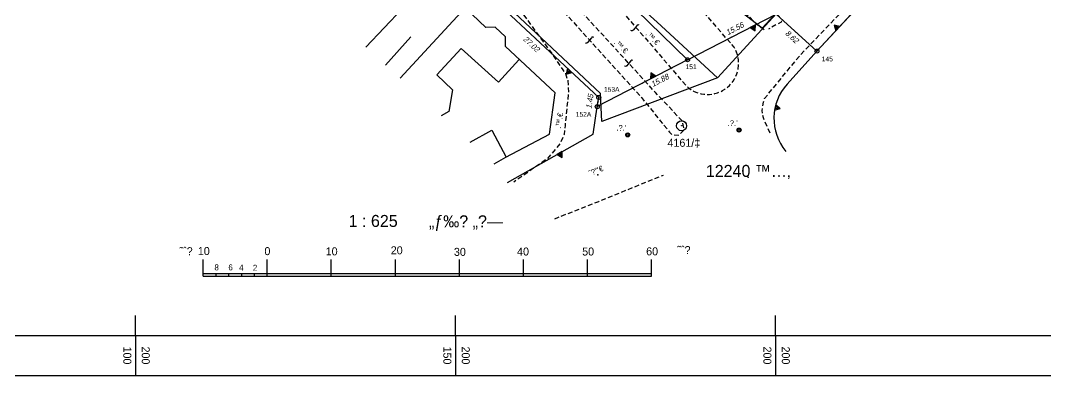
# Model space of a CAD drawing. Header units: millimetres. Extents: x 199460 to 200356, y 746544 to 746866.
# Drawn here: x 200082.1 to 200242.2, y 746543.8 to 746599.2 of the extents above; entities that cross this region are included whole.
import ezdxf
from ezdxf.enums import TextEntityAlignment as Align

# ---------------------------------------------------------------- set-up
doc = ezdxf.new("R2010")
doc.units = ezdxf.units.MM
doc.header["$LTSCALE"] = 3
doc.linetypes.add('DASHED2', pattern=[0.375, 0.25, -0.125])
doc.linetypes.add('HIDDEN', pattern=[0.375, 0.25, -0.125])
for name, color, linetype in [('C1609_1', 52, 'Continuous'), ('C1611_1', 6, 'Continuous'), ('C1615', 2, 'Continuous'), ('C1650', 7, 'Continuous'), ('C1650_0_1', 1, 'Continuous'), ('C1656', 7, 'Continuous'), ('C1660_1', 240, 'Continuous'), ('C1666', 1, 'Continuous'), ('C1680', 7, 'Continuous'), ('C1685', 5, 'Continuous'), ('C1687', 14, 'Continuous'), ('C1690', 7, 'Continuous'), ('M2200', 80, 'Continuous'), ('M2401', 9, 'Continuous'), ('M2404', 9, 'DASHED2'), ('M2603', 9, 'Continuous'), ('M2605', 9, 'Continuous'), ('M4402', 9, 'Continuous')]:
    doc.layers.add(name, color=color, linetype=linetype)
doc.styles.add('HANIT_TEXT', font='hebtxt')
doc.styles.add('HEBTEXT', font='HEBTXT.SHX')
doc.styles.add('HEBTXT', font='hebtxt')
doc.styles.add('HEBTXT2', font='HEBTXT')
doc.styles.add('TAZAR_HEBTXT', font='HEBTXT')
doc.styles.add('TRHEBTXT', font='hebtxt.shx')

# ---------------------------------------------------------------- blocks, each defined once
blk = doc.blocks.new('GUSHHORZ')
for points in [[(-10, -10), (650, -10), (650, 490), (-10, 490)], [(0, 0), (640, 0), (640, 480), (0, 480)]]:
    blk.add_lwpolyline(points, close=True)
blk = doc.blocks.new('SCL625')
at = {"layer": 'C1680'}
for p, q in [((-63.00623434921772, 24.81620013510383), (-63.00623434921772, 29.01620013510365)), ((-63.00623434921772, 24.81620013510383), (-63.00623434921772, 29.01620013510365)), ((-47.00623434921772, 24.81620013510383), (-47.00623434921772, 29.01620013510365)), ((-31.00623434921772, 24.81620013510383), (-31.00623434921772, 29.01620013510365)), ((-15.00623434921772, 24.81620013510383), (-15.00623434921772, 29.01620013510365)), ((0.9937656507822794, 24.81620013510383), (0.9937656507822794, 29.01620013510365)), ((16.99376565078228, 24.81620013510383), (16.99376565078228, 29.01620013510365)), ((32.99376565078228, 24.81620013510383), (32.99376565078228, 29.01620013510365)), ((48.99376565078228, 24.81620013510383), (48.99376565078228, 29.01620013510365)), ((-63.00623434921772, 25.51620013510365), (48.99376565078228, 25.51620013510365)), ((-63.00623434921772, 24.81620013510383), (48.99376565078228, 24.81620013510383)), ((-59.80623434921772, 24.81620013510383), (-59.80623434921772, 25.51620013510365)), ((-56.60623434921771, 24.81620013510383), (-56.60623434921771, 25.51620013510365)), ((-53.40623434921771, 24.81620013510383), (-53.40623434921771, 25.51620013510365)), ((-50.20623434921771, 24.81620013510383), (-50.20623434921771, 25.51620013510365)), ((-47.00623434921772, 24.81620013510383), (-47.00623434921772, 25.51620013510365))]:
    blk.add_line(p, q, dxfattribs=at)
at = {"layer": 'C1680', "style": 'HEBTEXT'}
for s, height, p in [('1 : 625', 3, (-26.67807728652861, 37.12443142963139)), ('„ƒ‰\x8e „\x90—', 3, (-6.601113938075287, 37.02774274983949)), ('0', 2, (-47.72991882216997, 30.08532468277531)), ('10', 2, (-32.40982892556276, 30.02578901170318)), ('20', 2, (-16.14696488878463, 30.28360937988873)), ('30', 2, (-0.3554883189088069, 29.89512421678774)), ('40', 2, (15.43598904460072, 29.98618233424168)), ('50 ', 2, (31.69885308137885, 29.98618233424168)), ('60', 2, (47.69446811192231, 30.0357535085318)), ('8', 1.5, (-60.23669549882481, 26.26832157081481)), ('6', 1.5, (-56.74249288454939, 26.27141835085604)), ('4', 1.5, (-54.04794307003846, 26.22804073678822)), ('2', 1.5, (-50.62939447217951, 26.16082287099243))]:
    blk.add_text(s, height=height, dxfattribs=at).set_placement(p)
for s, p in [('˜ˆ\x8e', (-65.67490059988432, 30.05629147094714)), ('10', (-61.39746716849095, 30.10350789722543)), ('˜ˆ\x8e', (58.78687683674156, 30.33069131964839))]:
    blk.add_text(s, height=2, dxfattribs=at).set_placement(p, align=Align.RIGHT)
blk = doc.blocks.new('C1690')
blk.add_lwpolyline([(0.2109170022299525, 1.2313991212561, 0.4142135623730951), (-0.1192575931622262, 0.772068372712515), (0.0070460243564519, 0), (0.1542380995356956, -0.7744655475765754, -0.4142135623730951), (-0.1634102954749075, -1.242546199972279)], format="xyb")
blk = doc.blocks.new('C1656')
at = {"color": 255}
blk.add_circle((0, 0), 0.05, dxfattribs=at)
at = {"style": 'HEBTXT2'}
blk.add_attdef('TEXT', text='', height=3, dxfattribs=at).set_placement((0, 1.312230307143181), align=Align.MIDDLE)
blk = doc.blocks.new('M2401_P')
blk.add_point((0, 0))
at = {"style": 'HANIT_TEXT', "flags": 1}
blk.add_attdef('NAME', text='', height=1, dxfattribs=at).set_placement((0, 1), align=Align.BOTTOM_CENTER)
for tag, p in [('HEIGHT', (0, -1)), ('MARK', (0, -2.5))]:
    blk.add_attdef(tag, text='', height=1.5, dxfattribs=at).set_placement(p, align=Align.TOP_CENTER)
blk = doc.blocks.new('M2404_P')
at = {"style": 'HANIT_TEXT'}
blk.add_attdef('NAME', text='', height=1.388888888888888, dxfattribs=at).set_placement((-2.328306e-10, 0.5), align=Align.BOTTOM_CENTER)
blk.add_attdef('HEIGHT', text='', height=1.599999999999999, dxfattribs=at).set_placement((-2.328306e-10, -1), align=Align.TOP_CENTER)
at = {"style": 'HANIT_TEXT', "flags": 1}
blk.add_attdef('MARK', text='', height=1.599999999999999, dxfattribs=at).set_placement((0, -2.999999999767169), align=Align.TOP_CENTER)
blk = doc.blocks.new('C1609')
blk.add_circle((0, 0), 0.04)
at = {"style": 'HEBTXT', "width": 10}
blk.add_attdef('CROSS', text='', height=1.4, dxfattribs=at).set_placement((0, 1.5), align=Align.CENTER)
at = {"style": 'HEBTXT'}
for tag in ['LEGAL_LENGTH', 'RADIUS']:
    blk.add_attdef(tag, text='', height=1.4, dxfattribs=at).set_placement((0, 1.5), align=Align.CENTER)
at = {"style": 'HEBTXT', "oblique": 12}
blk.add_attdef('CALC_LENGTH', text='', height=1.4, dxfattribs=at).set_placement((0, -1.5), align=Align.TOP_CENTER)
at = {"style": 'HEBTXT', "flags": 1}
for tag, p in [('LINE_NAME', (0, -4)), ('TOPO', (0, -5.5)), ('COMMENT', (0, -7))]:
    blk.add_attdef(tag, text='', height=1, dxfattribs=at).set_placement(p, align=Align.MIDDLE_CENTER)
blk = doc.blocks.new('C1650_PLT')
for p, q in [((-0.04311719935372459, 1.134967032846477), (-0.4041769997362633, -4.400064535298176e-05)), ((-5.350092488312317e-17, 1.210260043551027), (-6.086124371957014e-16, -4.400064535303727e-05)), ((0.03945581444525331, 1.121762100508451), (0.3744068084695465, -4.400064535309278e-05))]:
    blk.add_line(p, q)
blk.add_lwpolyline([(0.7500000000000001, -4.400064535314829e-05), (2.010226348134657e-18, 1.298994105031305), (-0.7500000000000001, -4.400064535292625e-05)], close=True)
blk = doc.blocks.new('SHUMA')
at = {"layer": 'C1687'}
for p, q in [((-178.3369000004313, -272.5749999999534), (-217.0869000004314, -236.2624999999535)), ((-138.2900000000081, -246.3249999999534), (-160.1025000000081, -270.1374999999534)), ((-180.6806000005163, -251.2624999999534), (-169.5244000004313, -261.4499999999534)), ((-169.5244000004313, -261.4499999999534), (-180.6806000005163, -251.2624999999534)), ((-169.5244000004313, -261.4499999999534), (-160.1025000000081, -270.1374999999534)), ((-160.1025000000081, -270.1374999999534), (-169.5244000004313, -261.4499999999534)), ((-160.1025000000081, -270.1374999999534), (-178.1650000000081, -276.9499999999534)), ((-178.1650000000081, -276.9499999999534), (-178.3369000004313, -272.5749999999534))]:
    blk.add_line(p, q, dxfattribs=at)
blk = doc.blocks.new('C1615')
for radius in [1.25, 0.05]:
    blk.add_circle((0, 0), radius)
at = {"style": 'TAZAR_HEBTXT'}
blk.add_attdef('POINT_NAME', text='', height=2, dxfattribs=at).set_placement((0, 3), align=Align.BOTTOM_CENTER)
blk.add_attdef('MARK_DESC', text='', height=2, dxfattribs=at).set_placement((3, 0), align=Align.MIDDLE_LEFT)
at = {"style": 'TAZAR_HEBTXT', "flags": 1}
for tag, p in [('UID', (0, -2)), ('SOURCE', (0, -5)), ('CLASS', (0, -3.5)), ('HEIGHT', (0, -8)), ('TOPO', (0, -6.5)), ('LEGAL_X', (0, -9.5)), ('LEGAL_Y', (0, -11)), ('LEGAL_Z', (0, -12.5)), ('COMMENT', (0, -14))]:
    blk.add_attdef(tag, text='', height=1, dxfattribs=at).set_placement(p, align=Align.MIDDLE)
blk.add_attdef('MARK', text='', height=1, dxfattribs=at).set_placement((2, -1.989492322905904), align=Align.MIDDLE_LEFT)
blk = doc.blocks.new('M4402_E')
for radius in [0.5, 0.45, 0.4, 0.35, 0.3]:
    blk.add_circle((-2e-16, 0), radius)
at = {"style": 'HANIT_TEXT'}
for tag, p in [('HEIGHT', (0, -2.5)), ('NAME', (0, -1))]:
    blk.add_attdef(tag, text='', height=1, dxfattribs=at).set_placement(p, align=Align.TOP_CENTER)
blk.add_attdef('DESC', text='', height=1, dxfattribs=at).set_placement((-1, -4), align=Align.TOP_RIGHT)
blk.add_attdef('MARK', text='', height=1, dxfattribs=at).set_placement((0, -4), align=Align.TOP_LEFT)
at = {"style": 'HANIT_TEXT', "flags": 1}
for tag, p in [('OWNER', (0, -5.5)), ('TYPE', (0, -7))]:
    blk.add_attdef(tag, text='', height=1, dxfattribs=at).set_placement(p, align=Align.TOP_CENTER)
blk = doc.blocks.new('C1611')
blk.add_circle((0, 0), 0.5)
at = {"color": 255}
blk.add_point((0, 0), dxfattribs=at)
at = {"style": 'HEBTXT2'}
blk.add_attdef('POINT_NAME', text='', height=1.5, dxfattribs=at).set_placement((0, 1.5), align=Align.BOTTOM_CENTER)
blk.add_attdef('MARK_DESC', text='', height=1.199999999999999, dxfattribs=at).set_placement((2, 0), align=Align.MIDDLE_LEFT)
at = {"style": 'HEBTXT2', "flags": 1}
for tag, p in [('MARK', (0, -2)), ('SOURCE', (0, -5)), ('CLASS', (0, -3.5)), ('HEIGHT', (0, -8)), ('TOPO', (0, -6.5)), ('COMMENT', (0, -9.5))]:
    blk.add_attdef(tag, text='', height=1, dxfattribs=at).set_placement(p, align=Align.MIDDLE)

msp = doc.modelspace()

# ---------------------------------------------------------------- linework, layer by layer
at = {"layer": 'C1650_0_1'}
for p, q in [((200206.4998877081, 746594.4176412488), (200260.0836089118, 746652.1862916754)), ((200152.6461089119, 746605.6237916752), (200172.3961089118, 746587.1862916753)), ((200186.2711089118, 746593.0612916753), (200200.0992089119, 746600.1862916754)), ((200200.0992089119, 746600.1862916754), (200206.4998877081, 746594.4176412488)), ((200186.2711089118, 746593.0612916753), (200172.1773089119, 746585.7487916753)), ((200172.1773089119, 746585.7487916753), (200172.3961089118, 746587.1862916753))]:
    msp.add_line(p, q, dxfattribs=at)
at = {"layer": 'C1660_1'}
msp.add_line((200167.0992089119, 746611.7487916753), (200186.2711089118, 746593.0612916753), dxfattribs=at)
at = {"layer": 'C1666'}
msp.add_line((200206.4998877081, 746594.4176412488), (200201.8400312599, 746589.2777995873), dxfattribs=at)
msp.add_lwpolyline([(200158.1378165885, 746573.9113613144), (200171.5408507783, 746581.4445744077), (200172.1761738792, 746585.7217125219)], dxfattribs=at)
msp.add_arc((200207.7668509587, 746583.9044572142), 8, 137.8040829914065, 220.0124600274067, dxfattribs=at)
at = {"layer": 'C1680'}
for p, q in [((200100, 746550), (200100, 746553.125)), ((200150, 746550), (200150, 746553.125)), ((200200, 746550), (200200, 746553.125)), ((200100, 746550), (200100, 746543.75)), ((200150, 746550), (200150, 746543.75)), ((200200, 746550), (200200, 746543.75))]:
    msp.add_line(p, q, dxfattribs=at)
at = {"layer": 'C1685', "color": 170}
msp.add_lwpolyline([(200234.4431089118, 746637.6861916755), (200197.9431089119, 746597.9985916753), (200187.9427089118, 746605.6861916754)], dxfattribs=at)
at = {"layer": 'M2200'}
for points in [[(200144.1867089118, 746606.5137916754), (200140.2967089119, 746602.4037916753), (200141.7467089119, 746601.0737916752), (200136.0213641854, 746595.0388109587)], [(200144.1867089118, 746606.5137916754), (200140.2967089119, 746602.4037916753), (200141.7467089119, 746601.0737916752), (200136.0213641854, 746595.0388109587)], [(200151.516708912, 746601.1537916753), (200141.377350966, 746590.1677378622)], [(200151.516708912, 746601.1537916753), (200141.377350966, 746590.1677378622)], [(200156.0721836483, 746576.8033277044), (200157.9067089119, 746577.8637916753), (200164.6867089119, 746581.4237916755), (200165.5667089119, 746587.8937916755), (200157.8367089118, 746595.1137916754), (200157.8467089119, 746596.6237916752), (200156.1967089119, 746598.1737916754), (200154.7767089119, 746598.0937916753), (200151.516708912, 746601.1537916753)], [(200156.0721836483, 746576.8033277044), (200157.9067089119, 746577.8637916753), (200164.6867089119, 746581.4237916755), (200165.5667089119, 746587.8937916755), (200157.8367089118, 746595.1137916754), (200157.8467089119, 746596.6237916752), (200156.1967089119, 746598.1737916754), (200154.7767089119, 746598.0937916753), (200151.516708912, 746601.1537916753)], [(200159.9067089118, 746593.0337916756), (200156.7467089119, 746589.5937916752), (200150.9067089119, 746594.8137916751), (200147.1167089118, 746590.7237916752), (200149.5267089119, 746588.3837916753), (200148.9767089119, 746584.9937916754), (200147.7914250969, 746584.3343732149)], [(200159.9067089118, 746593.0337916756), (200156.7467089119, 746589.5937916752), (200150.9067089119, 746594.8137916751), (200147.1167089118, 746590.7237916752), (200149.5267089119, 746588.3837916753), (200148.9767089119, 746584.9937916754), (200147.7914250969, 746584.3343732149)], [(200152.3304158486, 746580.2063279747), (200155.6767089119, 746582.0737916752), (200157.9267089119, 746577.8637916753)], [(200152.3304158486, 746580.2063279747), (200155.6767089119, 746582.0737916752), (200157.9267089119, 746577.8637916753)]]:
    msp.add_lwpolyline(points, dxfattribs=at)
at = {"layer": 'M2404', "flags": 128}
msp.add_lwpolyline([(200049.9167089119, 746678.8237916752), (200049.0667089119, 746680.0137916753), (200048.8367089118, 746680.9937916753), (200048.8667089118, 746681.9437916751), (200052.0543993798, 746685.9567883054), (200055.3565836159, 746690.113921611), (200056.1667089123, 746691.1337916759), (200057.9654236009, 746693.1808644594), (200058.3410439475, 746693.6083487032, -0.2922271756390022), (200060.6867089119, 746694.4272238179), (200061.4567089119, 746693.8837916753), (200063.3596715657, 746692.1395421682), (200066.8694814935, 746688.9224615679), (200071.2402636392, 746684.9162165754), (200075.0035928411, 746681.4667610163), (200080.7487407765, 746676.2007767183), (200085.3167089183, 746672.0137916695), (200096.5974115107, 746661.9772171653), (200105.1683020282, 746653.8178846573), (200114.9370596583, 746644.5504100602), (200124.3167089119, 746635.8537916753), (200139.0100636134, 746622.2741628827), (200149.5644622261, 746612.5197658645), (200153.5507907612, 746608.4579575775), (200156.1280347241, 746605.5141498639), (200160.8572979678, 746599.8189728044), (200165.2818575613, 746593.7346533659), (200166.7750224777, 746591.5063551739), (200167.1841097035, 746590.9135056173), (200167.5727416866, 746589.83002045), (200167.6545585893, 746587.9696979036), (200167.1431246331, 746582.7874314559), (200166.9984177584, 746581.4071615781), (200166.3234245816, 746579.9148146771), (200164.31890165, 746577.5843008391), (200159.123505951, 746573.9454279226)], format="xyb", dxfattribs=at)
at = {"layer": 'M2404', "linetype": 'DASHED2', "flags": 128}
msp.add_lwpolyline([(200199.2007435233, 746581.6162752972), (200198.1167089118, 746583.9737916752), (200197.9167089119, 746585.1387916754), (200198.1667089118, 746586.4487916753), (200198.3067089119, 746586.9937916753), (200201.1117089118, 746590.4187916755), (200203.9167089119, 746593.8437916756), (200210.2467089119, 746600.4537916752), (200215.5617089119, 746606.1537916751), (200220.8767089118, 746611.8537916753), (200229.5167089119, 746621.2237916753), (200240.3367089119, 746633.3237916752), (200251.0867089119, 746644.7037916752), (200268.2667089119, 746662.6937916753), (200270.3067089119, 746664.4687916755), (200272.3467089118, 746666.2437916752), (200276.0767089119, 746668.0137916754), (200277.1167089119, 746667.7537916753), (200278.7036125358, 746666.4937916754)], dxfattribs=at)
msp.add_lwpolyline([(200149.7889736974, 746619.8930344523), (200149.7889736974, 746619.8930344523), (200159.5128413047, 746608.9684130638), (200169.2367089119, 746598.0437916755), (200179.1167089118, 746587.1237916754), (200181.9867089119, 746583.5537916755), (200183.4767089119, 746581.7637916754), (200183.8055919278, 746581.3909969694), (200184.9550218494, 746581.2866498535), (200185.7667089119, 746582.1337916754), (200185.4167512519, 746583.5472133203), (200183.3317300819, 746585.7505024977), (200181.2467089119, 746587.9537916752), (200177.7467089119, 746591.7887916751), (200174.2467089119, 746595.6237916754), (200171.2817089119, 746598.8287916755), (200168.3167089119, 746602.0337916756), (200163.7717089119, 746606.2787916755), (200154.6817089119, 746615.0287916755), (200149.7889736974, 746619.8930344523)], close=True, dxfattribs=at)
at = {"layer": 'M2404', "linetype": 'HIDDEN', "flags": 128}
msp.add_lwpolyline([(200165.1648606944, 746613.6840199501), (200165.1467089118, 746613.6437916755), (200167.5667089119, 746610.6137916753), (200174.3167089118, 746602.5437916755), (200180.7767089118, 746595.1837916755), (200186.1067089119, 746588.9437916751, 0.8721221537294193), (200193.5467089114, 746595.0437916751), (200186.5567089119, 746603.0837916752), (200180.4867089119, 746609.8937916753)], format="xyb", dxfattribs=at)
for points in [[(200198.271385382, 746597.7589576974), (200197.5567089119, 746598.1737916754), (200196.0367089119, 746599.6437916755), (200191.2867089119, 746604.3537916753), (200188.0167089119, 746607.6537916755), (200186.3667089118, 746609.4837916753), (200185.3067089118, 746610.5437916755)], [(200200.4067089119, 746600.0237916755), (200201.0367089118, 746599.3337916753), (200200.8767089119, 746598.9637916752), (200198.9151851297, 746597.8352815721)], [(200165.5184003858, 746568.2123408145), (200166.0967089119, 746568.4737916753), (200172.3967089119, 746570.9337916753), (200182.5067089118, 746575.0637916751)]]:
    msp.add_lwpolyline(points, dxfattribs=at)
at = {"layer": 'M2603'}
msp.add_lwpolyline([(200139.0931174343, 746592.2451642934), (200143.0667089119, 746596.6437916755)], dxfattribs=at)
msp.add_lwpolyline([(200139.0931174343, 746592.2451642934), (200143.0667089119, 746596.6437916755)], dxfattribs=at)
at = {"layer": 'M2605', "elevation": 100}
msp.add_lwpolyline([(200275.0523089119, 746665.6862916753), (200268.6773089119, 746661.1237916753), (200260.0836089118, 746652.1862916754), (200206.4998877081, 746594.4176412488)], dxfattribs=at)

# ---------------------------------------------------------------- block references
at = {"layer": 'C1609_1', "linetype": 'DASHED2'}
ref = msp.add_blockref('C1609', (200193.1851589118, 746596.6237916752), dxfattribs=dict(at, xscale=0.625, yscale=0.625, zscale=0.625, rotation=27.26002155968496))
ref.add_attrib('CALC_LENGTH', '15.56', dxfattribs={"layer": '0', "height": 0.875, "rotation": 387.2600215638539, "style": 'HEBTXT2', "oblique": 12.00000000000003}).set_placement((200193.4572225848, 746598.3160890089), align=Align.TOP_CENTER)
ref = msp.add_blockref('C1609', (200203.29954831, 746597.301966462), dxfattribs=dict(at, xscale=0.625, yscale=0.625, zscale=0.625, rotation=317.9730522150763))
ref.add_attrib('CALC_LENGTH', '8.62', dxfattribs={"layer": '0', "height": 0.8750000000000001, "rotation": 317.973052219245, "style": 'HEBTXT2', "oblique": 11.99999999999995}).set_placement((200202.8831936396, 746596.9770376754), align=Align.TOP_CENTER)
ref = msp.add_blockref('C1609', (200162.5211089118, 746596.4050416754), dxfattribs=dict(at, xscale=0.625, yscale=0.625, zscale=0.625, rotation=316.9684745092732))
ref.add_attrib('CALC_LENGTH', '27.02', dxfattribs={"layer": '0', "height": 0.8750000000000001, "rotation": 316.968474513442, "style": 'HEBTXT2', "oblique": 11.99999999999995}).set_placement((200162.19303041, 746595.8275779512), align=Align.TOP_CENTER)
ref = msp.add_blockref('C1609', (200179.2242089118, 746589.4050416753), dxfattribs=dict(at, xscale=0.625, yscale=0.625, zscale=0.625, rotation=27.42232332189468))
ref.add_attrib('CALC_LENGTH', '15.88', dxfattribs={"layer": '0', "height": 0.8750000000000001, "rotation": 387.4223233260634, "style": 'HEBTXT2', "oblique": 11.99999999999995}).set_placement((200181.7534404006, 746590.2396542289), align=Align.TOP_CENTER)
ref = msp.add_blockref('C1609', (200172.2867089119, 746586.4675416753), dxfattribs=dict(at, xscale=0.625, yscale=0.625, zscale=0.625, rotation=81.34551043041324))
ref.add_attrib('CALC_LENGTH', '1.45', dxfattribs={"layer": '0', "height": 0.875, "rotation": 441.345510434582, "style": 'HEBTXT2', "oblique": 11.99999999999995}).set_placement((200170.557531362, 746586.6173587581), align=Align.TOP_CENTER)
at = {"layer": 'C1611_1', "linetype": 'DASHED2'}
ref = msp.add_blockref('C1611', (200206.4998877081, 746594.4176412488, 200), dxfattribs=dict(at, xscale=0.625, yscale=0.625, zscale=0.625))
ref.add_attrib('POINT_NAME', '145', dxfattribs={"layer": '0', "height": 0.75, "style": 'HEBTXT2'}).set_placement((200208.1147251168, 746592.5968270146, 200), align=Align.BOTTOM_CENTER)
ref = msp.add_blockref('C1611', (200186.2711089118, 746593.0612916753, 200), dxfattribs=dict(at, xscale=0.625, yscale=0.625, zscale=0.625))
ref.add_attrib('POINT_NAME', '151', dxfattribs={"layer": '0', "height": 0.75, "style": 'HEBTXT2'}).set_placement((200186.8344787437, 746591.3743014986, 200), align=Align.BOTTOM_CENTER)
ref = msp.add_blockref('C1611', (200172.3961089118, 746587.1862916753, 200), dxfattribs=dict(at, xscale=0.625, yscale=0.625, zscale=0.625))
ref.add_attrib('POINT_NAME', '153A', dxfattribs={"layer": '0', "height": 0.75, "style": 'HEBTXT2'}).set_placement((200174.4308030442, 746587.8434783842, 200), align=Align.BOTTOM_CENTER)
ref = msp.add_blockref('C1611', (200172.1773089119, 746585.7487916753, 200), dxfattribs=dict(at, xscale=0.625, yscale=0.625, zscale=0.625))
ref.add_attrib('POINT_NAME', '152A', dxfattribs={"layer": '0', "height": 0.75, "style": 'HEBTXT2'}).set_placement((200170.0278115478, 746583.9466303516, 200), align=Align.BOTTOM_CENTER)
at = {"layer": 'C1615'}
ref = msp.add_blockref('C1615', (200185.3367089118, 746582.7637916753, 100000), dxfattribs=dict(at, xscale=0.625, yscale=0.625, zscale=0.625))
ref.add_attrib('POINT_NAME', '4161/‡', dxfattribs={"layer": '0', "height": 1.25, "style": 'TAZAR_HEBTXT'}).set_placement((200185.7011452531, 746579.0989631643, 100000), align=Align.BOTTOM_CENTER)
at = {"layer": 'C1650', "linetype": 'DASHED2'}
for p, xscale, yscale, zscale, rotation in [((200209.7633715962, 746597.9360057011), 0.6250000000000001, 0.6250000000000001, 0.6250000000000001, 47.15232043245796), ((200196.4683360733, 746598.315465678), 0.625, 0.625, 0.625, 207.260021559685), ((200167.866396983, 746591.4149784446), 0.625, 0.625, 0.625, 136.9684745092731), ((200180.9197813876, 746590.284781258), 0.625, 0.625, 0.625, 27.42232332189473), ((200199.9580128896, 746585.6428610831), 0.6250000000000002, 0.6250000000000002, 0.6250000000000002, 258.4411917349393), ((200166.2981322748, 746578.4978897156), 0.625, 0.625, 0.625, 209.3459013604283)]:
    msp.add_blockref('C1650_PLT', p, dxfattribs=dict(at, xscale=xscale, yscale=yscale, zscale=zscale, rotation=rotation))
at = {"layer": 'C1656', "xscale": 0.6249999999999997, "yscale": 0.6249999999999997, "zscale": 0.6249999999999997}
msp.add_blockref('C1656', (200195.7489202697, 746574.7247060245), dxfattribs=at).add_auto_attribs({'TEXT': '12240 ™…‚'})
at = {"layer": 'C1680', "xscale": 0.625, "yscale": 0.625, "zscale": 0.625}
for name, p in [('GUSHHORZ', (199950, 746550)), ('SCL625', (200150, 746543.75))]:
    msp.add_blockref(name, p, dxfattribs=at)
at = {"layer": 'C1687'}
msp.add_blockref('SHUMA', (200351.0367089119, 746860.3737916753), dxfattribs=at)
at = {"layer": 'C1690'}
for p, xscale, yscale, zscale, rotation in [((200178.0689085707, 746598.0717538511), 0.6249999999999999, 0.6249999999999999, 0.6249999999999999, 311.2739877738294), ((200170.9607030603, 746596.1383244587), 0.6250000000000002, 0.6250000000000002, 0.6250000000000002, 312.1375947737083), ((200177.0826014805, 746592.5164636752), 0.625, 0.625, 0.625, 312.3850364971269)]:
    msp.add_blockref('C1690', p, dxfattribs=dict(at, xscale=xscale, yscale=yscale, zscale=zscale, rotation=rotation))
at = {"layer": 'M2401'}
ref = msp.add_blockref('M2401_P', (200172.2336949345, 746575.0842612254), dxfattribs=dict(at, xscale=0.625, yscale=0.625, zscale=0.625, rotation=22.22033052241237))
ref.add_attrib('NAME', 'ˆ\x8c”‘€', dxfattribs={"layer": '0', "height": 0.875, "rotation": 22.22033052252224, "style": 'HANIT_TEXT'}).set_placement((200172.2336949345, 746575.0842612254), align=Align.BOTTOM_CENTER)
at = {"layer": 'M2404'}
ref = msp.add_blockref('M2404_P', (200179.7899863104, 746596.3079833698), dxfattribs=dict(at, xscale=0.6249999999999998, yscale=0.6249999999999998, zscale=0.6249999999999998, rotation=315.2422640089256))
ref.add_attrib('NAME', '.™.€', dxfattribs={"layer": '0', "height": 0.875, "rotation": 315.2422640089227, "style": 'HANIT_TEXT'}).set_placement((200180.3284984944, 746595.9682382273), align=Align.BOTTOM_CENTER)
ref = msp.add_blockref('M2404_P', (200177.6666336699, 746591.8765312618), dxfattribs=dict(at, xscale=0.6249999999999998, yscale=0.6249999999999998, zscale=0.6249999999999998, rotation=315.2422640089256))
ref.add_attrib('NAME', '.™.€', dxfattribs={"layer": '0', "height": 0.875, "rotation": 315.2422640089227, "style": 'HANIT_TEXT'}).set_placement((200175.4001410767, 746594.6466546886), align=Align.BOTTOM_CENTER)
ref = msp.add_blockref('M2404_P', (200167.2352825204, 746583.3988733896), dxfattribs=dict(at, xscale=0.6250000000000001, yscale=0.6250000000000001, zscale=0.6250000000000001, rotation=80.9892904527309))
ref.add_attrib('NAME', '.™.€', dxfattribs={"layer": '0', "height": 0.875, "rotation": 80.98929045272699, "style": 'HANIT_TEXT'}).set_placement((200166.9266390569, 746583.4478168512), align=Align.BOTTOM_CENTER)
at = {"layer": 'M4402'}
ref = msp.add_blockref('M4402_E', (200176.9267089119, 746581.3337916753, 75.57999999999998), dxfattribs=dict(at, xscale=0.625, yscale=0.625, zscale=0.625))
ref.add_attrib('MARK', '.\x9a.’', dxfattribs={"layer": '0', "height": 0.875, "style": 'HEBTXT'}).set_placement((200175.1698915843, 746582.8709771702, 75.57999999999998), align=Align.TOP_LEFT)
ref = msp.add_blockref('M4402_E', (200194.3167089118, 746582.0837916752, 72.42), dxfattribs=dict(at, xscale=0.625, yscale=0.625, zscale=0.625))
ref.add_attrib('MARK', '.\x9a.’', dxfattribs={"layer": '0', "height": 0.875, "style": 'HEBTXT'}).set_placement((200192.5598915843, 746583.6209771702, 72.42), align=Align.TOP_LEFT)

# ---------------------------------------------------------------- texts
at = {"layer": 'C1680', "style": 'TRHEBTXT'}
for s, p in [('100', (200099.375, 746546.875)), ('150', (200149.375, 746546.875)), ('200', (200199.375, 746546.875))]:
    msp.add_text(s, height=1.25, rotation=270, dxfattribs=at).set_placement(p, align=Align.TOP_CENTER)
for p in [(200100.625, 746546.875), (200150.625, 746546.875), (200200.625, 746546.875)]:
    msp.add_text('200', height=1.25, rotation=270, dxfattribs=at).set_placement(p, align=Align.BOTTOM_CENTER)

doc.saveas('drawing.dxf')
